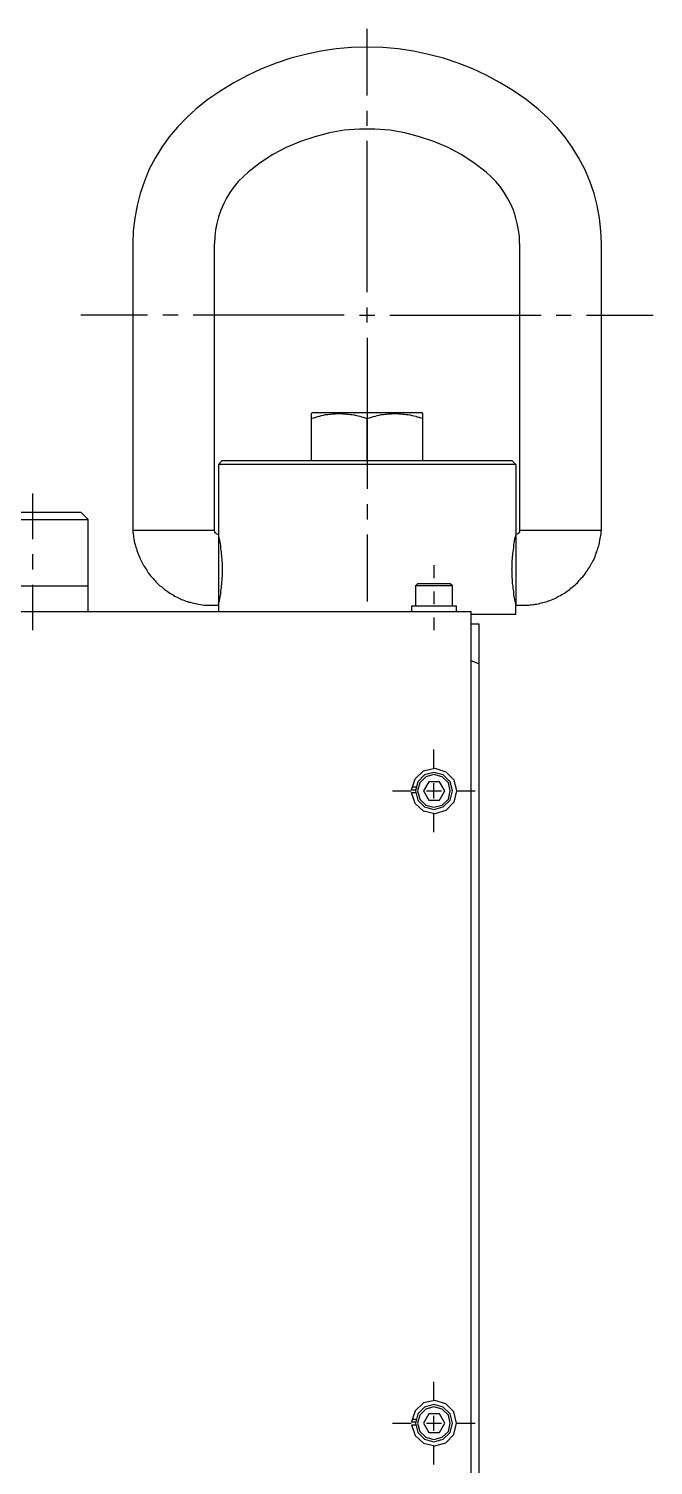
# Model space of a CAD drawing. Header units: millimetres. Extents: x -211 to 45495, y 24 to 52952.
# Drawn here: x 24935 to 25102.9, y 27385.2 to 27771.4 of the extents above; entities that cross this region are included whole.
import ezdxf

# ---------------------------------------------------------------- set-up
doc = ezdxf.new("R2010")
doc.units = ezdxf.units.MM
doc.layers.add('Layer2', color=7, linetype='Continuous')

# ---------------------------------------------------------------- blocks, each defined once
blk = doc.blocks.new('BLKF274')
at = {"layer": 'Layer2', "color": 7, "linetype": 'Continuous', "lineweight": 25}
for p, q in [((25065.58, 27633.55), (25065.49, 27633.12)), ((25065.66, 27634.15), (25065.58, 27633.72)), ((25065.58, 27633.72), (25065.58, 27633.63)), ((25065.58, 27633.63), (25065.58, 27633.55)), ((25065.75, 27634.58), (25065.66, 27634.15)), ((25065.92, 27635.01), (25065.75, 27634.58)), ((25066.01, 27635.44), (25065.92, 27635.01)), ((25065.06, 27629.84), (25064.97, 27629.41)), ((25065.14, 27630.79), (25065.06, 27630.36)), ((25065.06, 27630.36), (25065.06, 27629.84)), ((25065.23, 27631.31), (25065.14, 27630.79)), ((25065.32, 27631.82), (25065.23, 27631.39)), ((25065.23, 27631.39), (25065.23, 27631.31)), ((25065.4, 27632.69), (25065.32, 27632.26)), ((25065.32, 27632.26), (25065.32, 27631.82)), ((25065.49, 27633.12), (25065.4, 27632.69)), ((25064.97, 27628.9), (25064.89, 27628.47)), ((25064.89, 27628.47), (25064.89, 27628.38)), ((25064.89, 27628.38), (25064.89, 27627.95)), ((25064.89, 27627.95), (25064.89, 27627.6)), ((25064.89, 27627.6), (25064.89, 27627.17)), ((25064.89, 27627.17), (25064.89, 27626.74)), ((25064.89, 27626.74), (25064.89, 27626.31)), ((25064.97, 27629.41), (25064.97, 27628.9))]:
    blk.add_line(p, q, dxfattribs=at)
blk = doc.blocks.new('BLKF275')
at = {"layer": 'Layer2', "color": 7, "linetype": 'Continuous', "lineweight": 25}
for p, q in [((24986.09, 27635.01), (24986.09, 27635.1)), ((24986.18, 27634.58), (24986.09, 27635.01)), ((24986.26, 27634.15), (24986.18, 27634.58)), ((24986.35, 27633.81), (24986.26, 27634.15)), ((24986.35, 27633.72), (24986.35, 27633.81)), ((24986.44, 27633.37), (24986.35, 27633.72)), ((24986.52, 27632.94), (24986.44, 27633.37)), ((24986.61, 27632.51), (24986.52, 27632.94)), ((24986.69, 27632), (24986.61, 27632.51)), ((24986.69, 27631.57), (24986.69, 27632)), ((24986.69, 27631.48), (24986.69, 27631.57)), ((24986.78, 27631.14), (24986.69, 27631.48)), ((24986.87, 27630.7), (24986.78, 27631.14)), ((24986.87, 27630.19), (24986.87, 27630.7)), ((24986.95, 27629.76), (24986.87, 27630.19)), ((24986.95, 27629.33), (24986.95, 27629.76)), ((24987.04, 27628.81), (24986.95, 27629.33)), ((24987.04, 27628.72), (24987.04, 27628.81)), ((24987.04, 27628.64), (24987.04, 27628.72)), ((24987.04, 27628.21), (24987.04, 27628.64)), ((24987.13, 27627.78), (24987.04, 27628.21)), ((24987.13, 27627.43), (24987.13, 27627.78)), ((24987.13, 27627), (24987.13, 27627.43)), ((24987.13, 27626.57), (24987.13, 27627)), ((24987.13, 27626.14), (24987.13, 27626.57)), ((24987.13, 27625.71), (24987.13, 27626.14)), ((24987.13, 27625.62), (24987.13, 27625.71)), ((24986.87, 27621.66), (24986.95, 27622.09)), ((24986.95, 27622.61), (24987.04, 27623.04)), ((24986.95, 27622.52), (24986.95, 27622.61)), ((24986.95, 27622.09), (24986.95, 27622.52)), ((24987.04, 27623.9), (24987.13, 27624.25)), ((24987.04, 27623.47), (24987.04, 27623.9)), ((24987.04, 27623.04), (24987.04, 27623.47)), ((24987.13, 27625.54), (24987.13, 27625.62)), ((24987.13, 27625.11), (24987.13, 27625.54)), ((24987.13, 27624.68), (24987.13, 27625.11)), ((24987.13, 27624.25), (24987.13, 27624.68)), ((24986.26, 27617.79), (24986.35, 27618.22)), ((24986.35, 27618.22), (24986.44, 27618.65)), ((24986.44, 27618.65), (24986.52, 27618.99)), ((24986.52, 27618.99), (24986.61, 27619.42)), ((24986.61, 27619.77), (24986.69, 27619.85)), ((24986.61, 27619.42), (24986.61, 27619.77)), ((24986.69, 27620.29), (24986.78, 27620.72)), ((24986.69, 27619.85), (24986.69, 27620.29)), ((24986.78, 27620.72), (24986.87, 27621.23)), ((24986.87, 27621.23), (24986.87, 27621.66)), ((24986.01, 27616.67), (24986.09, 27617.1)), ((24986.01, 27616.5), (24986.01, 27616.67)), ((24986.09, 27617.1), (24986.26, 27617.53)), ((24986.26, 27617.53), (24986.26, 27617.79))]:
    blk.add_line(p, q, dxfattribs=at)
blk = doc.blocks.new('BLKF276')
at = {"layer": 'Layer2', "color": 7, "linetype": 'Continuous', "lineweight": 25}
for p, q in [((25064.8, 27625.97), (25064.89, 27625.88)), ((25064.89, 27625.88), (25064.89, 27623.82)), ((25064.89, 27623.82), (25064.97, 27623.39)), ((25064.97, 27623.39), (25064.97, 27622.95)), ((25064.97, 27622.95), (25064.97, 27622.87)), ((25064.97, 27622.87), (25064.97, 27622.78)), ((25064.97, 27622.78), (25064.97, 27622.35)), ((25064.97, 27622.35), (25065.06, 27621.84)), ((25065.06, 27621.84), (25065.14, 27621.4)), ((25065.14, 27621.4), (25065.14, 27620.97)), ((25065.14, 27620.97), (25065.23, 27620.46)), ((25065.23, 27620.46), (25065.32, 27620.11)), ((25065.32, 27620.11), (25065.32, 27620.03)), ((25065.32, 27620.03), (25065.32, 27619.6)), ((25065.32, 27619.6), (25065.4, 27619.17)), ((25065.4, 27619.17), (25065.49, 27618.74)), ((25065.49, 27618.74), (25065.58, 27618.3)), ((25065.58, 27618.3), (25065.66, 27617.96)), ((25065.66, 27617.96), (25065.75, 27617.53)), ((25065.75, 27617.53), (25065.83, 27617.1)), ((25065.83, 27617.1), (25065.92, 27616.67))]:
    blk.add_line(p, q, dxfattribs=at)
blk = doc.blocks.new('BLKF277')
at = {"layer": 'Layer2', "color": 7, "linetype": 'Continuous', "lineweight": 25}
for p, q in [((25010.98, 27666.61), (25011.15, 27666.7)), ((25011.15, 27666.7), (25011.67, 27666.79)), ((25011.67, 27666.79), (25012.18, 27666.96)), ((25012.18, 27666.96), (25012.7, 27667.13)), ((25012.7, 27667.13), (25013.22, 27667.22)), ((25013.22, 27667.22), (25013.73, 27667.39)), ((25013.73, 27667.39), (25014.25, 27667.48)), ((25014.25, 27667.48), (25014.77, 27667.65)), ((25014.77, 27667.65), (25014.94, 27667.65)), ((25014.94, 27667.65), (25015.03, 27667.65)), ((25015.03, 27667.65), (25015.46, 27667.73)), ((25015.46, 27667.73), (25015.89, 27667.82)), ((25015.89, 27667.82), (25016.23, 27667.82)), ((25016.23, 27667.82), (25016.66, 27667.91)), ((25016.66, 27667.91), (25017.09, 27667.91)), ((25017.09, 27667.91), (25017.52, 27667.91)), ((25017.52, 27667.91), (25017.95, 27667.99)), ((25017.95, 27667.99), (25018.3, 27667.99)), ((25018.3, 27667.99), (25018.73, 27667.99)), ((25018.73, 27667.99), (25018.99, 27667.99)), ((25018.99, 27667.99), (25019.16, 27667.99)), ((25019.16, 27667.99), (25019.59, 27667.91)), ((25019.59, 27667.91), (25020.11, 27667.91)), ((25020.11, 27667.91), (25020.54, 27667.82)), ((25020.54, 27667.82), (25020.97, 27667.82)), ((25020.97, 27667.82), (25021.48, 27667.73)), ((25021.48, 27667.73), (25021.92, 27667.65)), ((25021.92, 27667.65), (25022.43, 27667.56)), ((25022.43, 27667.56), (25022.52, 27667.56)), ((25022.52, 27667.56), (25022.6, 27667.56)), ((25022.6, 27667.56), (25023.12, 27667.39)), ((25023.12, 27667.39), (25023.55, 27667.3)), ((25023.55, 27667.3), (25024.07, 27667.22)), ((25024.07, 27667.22), (25024.5, 27667.05)), ((25024.5, 27667.05), (25024.93, 27666.96)), ((25024.93, 27666.96), (25025.45, 27666.79)), ((25025.45, 27666.79), (25025.88, 27666.7))]:
    blk.add_line(p, q, dxfattribs=at)
blk = doc.blocks.new('BLKF278')
at = {"layer": 'Layer2', "color": 7, "linetype": 'Continuous', "lineweight": 25}
for p, q in [((25025.96, 27666.61), (25026.13, 27666.7)), ((25026.13, 27666.7), (25026.65, 27666.79)), ((25026.65, 27666.79), (25027.17, 27666.96)), ((25027.17, 27666.96), (25027.69, 27667.13)), ((25027.69, 27667.13), (25028.2, 27667.22)), ((25028.2, 27667.22), (25028.72, 27667.39)), ((25028.72, 27667.39), (25029.24, 27667.48)), ((25029.24, 27667.48), (25029.75, 27667.65)), ((25029.75, 27667.65), (25029.92, 27667.65)), ((25029.92, 27667.65), (25030.01, 27667.65)), ((25030.01, 27667.65), (25030.44, 27667.73)), ((25030.44, 27667.73), (25030.87, 27667.82)), ((25030.87, 27667.82), (25031.3, 27667.82)), ((25031.3, 27667.82), (25031.65, 27667.91)), ((25031.65, 27667.91), (25032.08, 27667.91)), ((25032.08, 27667.91), (25032.51, 27667.91)), ((25032.51, 27667.91), (25032.94, 27667.99)), ((25032.94, 27667.99), (25033.37, 27667.99)), ((25033.37, 27667.99), (25033.71, 27667.99)), ((25033.71, 27667.99), (25034.06, 27667.99)), ((25034.06, 27667.99), (25034.14, 27667.99)), ((25034.14, 27667.99), (25034.57, 27667.91)), ((25034.57, 27667.91), (25035.09, 27667.91)), ((25035.09, 27667.91), (25035.52, 27667.82)), ((25035.52, 27667.82), (25036.04, 27667.82)), ((25036.04, 27667.82), (25036.47, 27667.73)), ((25036.47, 27667.73), (25036.9, 27667.65)), ((25036.9, 27667.65), (25037.42, 27667.56)), ((25037.42, 27667.56), (25037.5, 27667.56)), ((25037.5, 27667.56), (25037.59, 27667.56)), ((25037.59, 27667.56), (25038.1, 27667.39)), ((25038.1, 27667.39), (25038.54, 27667.3)), ((25038.54, 27667.3), (25039.05, 27667.22)), ((25039.05, 27667.22), (25039.48, 27667.05)), ((25039.48, 27667.05), (25039.91, 27666.96)), ((25039.91, 27666.96), (25040.43, 27666.79)), ((25040.43, 27666.79), (25040.86, 27666.7))]:
    blk.add_line(p, q, dxfattribs=at)
blk = doc.blocks.new('BLKF279')
at = {"layer": 'Layer2', "color": 7, "linetype": 'Continuous', "lineweight": 25}
for p, q in [((25066.01, 27635.44), (25066.01, 27616.5)), ((25088.48, 27633.37), (25088.57, 27633.89)), ((25088.57, 27633.89), (25088.65, 27634.32)), ((25088.65, 27634.32), (25088.74, 27634.75)), ((25088.74, 27634.75), (25088.83, 27635.18)), ((25088.83, 27635.18), (25088.91, 27635.61)), ((25088.91, 27636.13), (25089, 27636.56)), ((25088.91, 27635.61), (25088.91, 27636.13)), ((25087.28, 27629.5), (25087.45, 27629.93)), ((25087.45, 27629.93), (25087.62, 27630.27)), ((25087.62, 27630.45), (25087.79, 27630.79)), ((25087.62, 27630.27), (25087.62, 27630.45)), ((25087.79, 27630.79), (25087.88, 27631.22)), ((25087.88, 27631.22), (25088.05, 27631.57)), ((25088.05, 27631.57), (25088.14, 27632)), ((25088.14, 27632), (25088.31, 27632.34)), ((25088.31, 27632.34), (25088.4, 27632.77)), ((25088.4, 27632.77), (25088.48, 27633.2)), ((25088.48, 27633.29), (25088.48, 27633.37)), ((25088.48, 27633.2), (25088.48, 27633.29)), ((25085.21, 27625.62), (25085.38, 27625.97)), ((25085.38, 27625.97), (25085.64, 27626.4)), ((25085.64, 27626.4), (25085.9, 27626.74)), ((25085.9, 27626.74), (25086.07, 27627.09)), ((25086.07, 27627.09), (25086.24, 27627.43)), ((25086.24, 27627.43), (25086.41, 27627.78)), ((25086.41, 27627.78), (25086.5, 27627.86)), ((25086.5, 27627.86), (25086.67, 27628.21)), ((25086.67, 27628.21), (25086.93, 27628.64)), ((25086.93, 27628.64), (25087.1, 27629.07)), ((25087.1, 27629.07), (25087.28, 27629.5)), ((25081.59, 27621.66), (25081.94, 27621.92)), ((25081.94, 27621.92), (25082.2, 27622.18)), ((25082.2, 27622.18), (25082.54, 27622.44)), ((25082.54, 27622.44), (25082.8, 27622.78)), ((25082.8, 27622.78), (25083.06, 27623.04)), ((25083.06, 27623.04), (25083.31, 27623.3)), ((25083.31, 27623.3), (25083.4, 27623.39)), ((25083.4, 27623.39), (25083.66, 27623.73)), ((25083.66, 27623.73), (25084, 27624.07)), ((25084, 27624.07), (25084.35, 27624.5)), ((25084.35, 27624.5), (25084.61, 27624.85)), ((25084.61, 27624.85), (25084.86, 27625.28)), ((25084.86, 27625.28), (25085.12, 27625.62)), ((25085.12, 27625.62), (25085.21, 27625.62)), ((25075.56, 27617.87), (25075.99, 27618.05)), ((25075.99, 27618.05), (25076.43, 27618.22)), ((25076.43, 27618.22), (25076.86, 27618.39)), ((25076.86, 27618.39), (25077.2, 27618.56)), ((25077.2, 27618.65), (25077.55, 27618.82)), ((25077.2, 27618.56), (25077.2, 27618.65)), ((25077.55, 27618.82), (25077.98, 27618.99)), ((25077.98, 27618.99), (25078.32, 27619.25)), ((25078.32, 27619.25), (25078.66, 27619.42)), ((25078.66, 27619.42), (25078.75, 27619.51)), ((25078.75, 27619.51), (25079.1, 27619.68)), ((25079.1, 27619.68), (25079.44, 27619.94)), ((25079.44, 27619.94), (25079.78, 27620.2)), ((25079.78, 27620.2), (25080.04, 27620.37)), ((25080.04, 27620.37), (25080.47, 27620.63)), ((25080.47, 27620.63), (25080.82, 27620.97)), ((25080.82, 27620.97), (25081.16, 27621.23)), ((25081.16, 27621.23), (25081.51, 27621.49)), ((25081.51, 27621.49), (25081.59, 27621.58)), ((25081.59, 27621.58), (25081.59, 27621.66)), ((25066.01, 27616.5), (25066.09, 27616.41)), ((25066.09, 27616.41), (25069.45, 27616.41)), ((25069.45, 27616.41), (25069.88, 27616.5)), ((25069.88, 27616.5), (25070.23, 27616.5)), ((25070.23, 27616.5), (25070.66, 27616.58)), ((25070.66, 27616.58), (25071, 27616.58)), ((25071, 27616.58), (25071.17, 27616.67)), ((25071.17, 27616.67), (25071.52, 27616.67)), ((25071.52, 27616.67), (25071.95, 27616.75)), ((25071.95, 27616.75), (25072.38, 27616.84)), ((25072.38, 27616.84), (25072.81, 27617.01)), ((25072.81, 27617.01), (25073.24, 27617.1)), ((25073.24, 27617.1), (25073.58, 27617.19)), ((25073.58, 27617.19), (25074.01, 27617.36)), ((25074.01, 27617.36), (25074.45, 27617.44)), ((25074.45, 27617.44), (25074.79, 27617.62)), ((25074.79, 27617.62), (25075.13, 27617.7)), ((25075.13, 27617.7), (25075.56, 27617.87))]:
    blk.add_line(p, q, dxfattribs=at)
blk = doc.blocks.new('BLKF280')
at = {"layer": 'Layer2', "color": 7, "linetype": 'Continuous', "lineweight": 25}
for p, q in [((25066.69, 27635.7), (25066.35, 27635.53)), ((25066.87, 27636.04), (25066.69, 27635.79)), ((25066.69, 27635.79), (25066.69, 27635.7)), ((25066.95, 27636.04), (25066.87, 27636.04)), ((25066.95, 27636.47), (25066.95, 27636.04))]:
    blk.add_line(p, q, dxfattribs=at)
blk = doc.blocks.new('BLKF281')
at = {"layer": 'Layer2', "color": 7, "linetype": 'Continuous', "lineweight": 25}
for p, q in [((24985.06, 27636.04), (24985.06, 27636.13)), ((24985.23, 27635.79), (24985.06, 27636.04)), ((24985.32, 27635.79), (24985.23, 27635.79)), ((24985.58, 27635.53), (24985.32, 27635.79)), ((24986.01, 27635.44), (24985.58, 27635.53))]:
    blk.add_line(p, q, dxfattribs=at)
blk = doc.blocks.new('BLKF282')
at = {"layer": 'Layer2', "color": 7, "linetype": 'Continuous', "lineweight": 25}
for p, q in [((24963.01, 27636.65), (24963.01, 27636.04)), ((24963.01, 27636.04), (24963.1, 27635.61)), ((24963.1, 27635.61), (24963.19, 27635.1)), ((24963.19, 27635.1), (24963.19, 27634.67)), ((24963.19, 27634.67), (24963.27, 27634.15)), ((24963.27, 27634.15), (24963.36, 27633.72)), ((24963.36, 27633.72), (24963.36, 27633.63)), ((24963.36, 27633.63), (24963.44, 27633.2)), ((24963.44, 27633.2), (24963.62, 27632.77)), ((24963.62, 27632.77), (24963.7, 27632.34)), ((24963.7, 27632.34), (24963.79, 27632)), ((24963.79, 27632), (24963.96, 27631.57)), ((24963.96, 27631.57), (24964.05, 27631.22)), ((24964.05, 27631.22), (24964.05, 27631.14)), ((24964.05, 27631.14), (24964.22, 27630.7)), ((24964.22, 27630.7), (24964.39, 27630.19)), ((24964.39, 27630.19), (24964.56, 27629.76)), ((24964.56, 27629.76), (24964.74, 27629.33)), ((24964.74, 27629.33), (24964.91, 27628.98)), ((24964.91, 27628.98), (24964.99, 27628.9)), ((24964.99, 27628.9), (24965.17, 27628.55)), ((24965.17, 27628.55), (24965.34, 27628.12)), ((24965.34, 27628.12), (24965.51, 27627.78)), ((24965.51, 27627.78), (24965.68, 27627.43)), ((24965.68, 27627.43), (24965.86, 27627.09)), ((24965.86, 27627.09), (24965.94, 27627)), ((24965.94, 27627), (24966.2, 27626.66)), ((24966.2, 27626.66), (24966.46, 27626.23)), ((24966.46, 27626.23), (24966.72, 27625.8)), ((24966.72, 27625.8), (24966.97, 27625.45)), ((24966.97, 27625.45), (24967.15, 27625.11)), ((24967.15, 27625.11), (24967.23, 27625.02)), ((24967.23, 27625.02), (24967.49, 27624.68)), ((24967.49, 27624.68), (24967.75, 27624.33)), ((24967.75, 27624.33), (24968.09, 27623.99)), ((24968.09, 27623.99), (24968.35, 27623.64)), ((24968.35, 27623.64), (24968.44, 27623.56)), ((24968.44, 27623.56), (24968.7, 27623.21)), ((24968.7, 27623.21), (24968.96, 27622.95)), ((24968.96, 27622.95), (24969.3, 27622.61)), ((24969.3, 27622.61), (24969.47, 27622.44)), ((24969.47, 27622.44), (24969.56, 27622.35)), ((24969.56, 27622.35), (24969.9, 27622.01)), ((24969.9, 27622.01), (24970.25, 27621.66)), ((24970.25, 27621.66), (24970.68, 27621.4)), ((24970.68, 27621.4), (24971.02, 27621.06)), ((24971.02, 27621.06), (24971.45, 27620.72)), ((24971.45, 27620.72), (24971.8, 27620.46)), ((24971.8, 27620.46), (24971.88, 27620.37)), ((24971.88, 27620.37), (24972.23, 27620.2)), ((24972.23, 27620.2), (24972.57, 27619.94)), ((24972.57, 27619.94), (24972.92, 27619.68)), ((24972.92, 27619.68), (24973.26, 27619.51)), ((24973.26, 27619.51), (24973.61, 27619.25)), ((24973.61, 27619.25), (24973.95, 27619.08)), ((24973.95, 27619.08), (24974.29, 27618.82)), ((24974.29, 27618.82), (24974.64, 27618.65)), ((24974.64, 27618.65), (24975.07, 27618.48)), ((24975.07, 27618.48), (24975.24, 27618.39)), ((24975.24, 27618.39), (24975.33, 27618.3)), ((24975.33, 27618.3), (24975.76, 27618.13)), ((24975.76, 27618.13), (24976.1, 27617.96)), ((24976.1, 27617.96), (24976.45, 27617.87)), ((24976.45, 27617.87), (24976.88, 27617.7)), ((24976.88, 27617.7), (24977.22, 27617.53)), ((24977.22, 27617.53), (24977.57, 27617.44)), ((24977.57, 27617.44), (24977.65, 27617.44)), ((24977.65, 27617.44), (24978.08, 27617.27)), ((24978.08, 27617.27), (24978.51, 27617.19)), ((24978.51, 27617.19), (24978.94, 27617.01)), ((24978.94, 27617.01), (24979.38, 27616.93)), ((24979.38, 27616.93), (24979.81, 27616.84)), ((24979.81, 27616.84), (24980.15, 27616.75)), ((24980.15, 27616.75), (24980.24, 27616.75)), ((24980.24, 27616.75), (24980.67, 27616.67)), ((24980.67, 27616.67), (24981.18, 27616.58)), ((24981.18, 27616.58), (24981.7, 27616.5)), ((24981.7, 27616.5), (24982.13, 27616.41)), ((24982.13, 27616.41), (24982.65, 27616.41)), ((24982.65, 27616.41), (24982.99, 27616.41)), ((24982.99, 27616.41), (24983.16, 27616.41)), ((24983.16, 27616.41), (24983.59, 27616.41)), ((24983.59, 27616.41), (24984.11, 27616.41)), ((24984.11, 27616.41), (24984.63, 27616.41)), ((24984.63, 27616.41), (24985.06, 27616.41)), ((24985.06, 27616.41), (24985.58, 27616.41))]:
    blk.add_line(p, q, dxfattribs=at)
blk = doc.blocks.new('BLKF283')
at = {"layer": 'Layer2', "color": 7, "linetype": 'Continuous', "lineweight": 25}
for p, q in [((25013.56, 27765.39), (25009.43, 27764.53)), ((25017.7, 27765.99), (25013.56, 27765.39)), ((25021.83, 27766.33), (25017.7, 27765.99)), ((25025.96, 27766.42), (25021.83, 27766.33)), ((25030.18, 27766.33), (25025.96, 27766.42)), ((25034.32, 27765.99), (25030.18, 27766.33)), ((25038.45, 27765.39), (25034.32, 27765.99)), ((25042.5, 27764.53), (25038.45, 27765.39)), ((25001.51, 27762.12), (24997.63, 27760.65)), ((25005.47, 27763.49), (25001.51, 27762.12)), ((25009.43, 27764.53), (25005.47, 27763.49)), ((25046.54, 27763.49), (25042.5, 27764.53)), ((25050.51, 27762.12), (25046.54, 27763.49)), ((25054.38, 27760.65), (25050.51, 27762.12)), ((24993.84, 27758.84), (24990.14, 27756.86)), ((24997.63, 27760.65), (24993.84, 27758.84)), ((25058.17, 27758.84), (25054.38, 27760.65)), ((25061.79, 27756.86), (25058.17, 27758.84)), ((24986.61, 27754.71), (24983.16, 27752.38)), ((24990.14, 27756.86), (24986.61, 27754.71)), ((25065.4, 27754.71), (25061.79, 27756.86)), ((25068.76, 27752.38), (25065.4, 27754.71)), ((25072.03, 27749.8), (25068.76, 27752.38))]:
    blk.add_line(p, q, dxfattribs=at)
blk = doc.blocks.new('BLKF284')
at = {"layer": 'Layer2', "color": 7, "linetype": 'Continuous', "lineweight": 25}
for p, q in [((25077.03, 27744.98), (25074.62, 27747.48)), ((25079.18, 27742.39), (25077.03, 27744.98)), ((25081.16, 27739.55), (25079.18, 27742.39)), ((25082.97, 27736.63), (25081.16, 27739.55)), ((25084.52, 27733.61), (25082.97, 27736.63)), ((25085.9, 27730.43), (25084.52, 27733.61)), ((25087.02, 27727.15), (25085.9, 27730.43)), ((25087.88, 27723.88), (25087.02, 27727.15)), ((25088.48, 27720.52), (25087.88, 27723.88)), ((25088.83, 27717.08), (25088.48, 27720.52)), ((25089, 27713.63), (25088.83, 27717.08))]:
    blk.add_line(p, q, dxfattribs=at)
blk = doc.blocks.new('BLKF285')
at = {"layer": 'Layer2', "color": 7, "linetype": 'Continuous', "lineweight": 25}
for p, q in [((24979.89, 27749.8), (24977.39, 27747.48)), ((24977.39, 27747.48), (24974.98, 27744.98)), ((24972.74, 27742.39), (24970.76, 27739.55)), ((24974.98, 27744.98), (24972.74, 27742.39)), ((24970.76, 27739.55), (24968.96, 27736.63)), ((24968.96, 27736.63), (24967.41, 27733.61)), ((24966.11, 27730.43), (24964.99, 27727.15)), ((24967.41, 27733.61), (24966.11, 27730.43)), ((24964.99, 27727.15), (24964.13, 27723.88)), ((24964.13, 27723.88), (24963.53, 27720.52)), ((24963.53, 27720.52), (24963.1, 27717.08))]:
    blk.add_line(p, q, dxfattribs=at)
blk = doc.blocks.new('BLKF286')
at = {"layer": 'Layer2', "color": 7, "linetype": 'Continuous', "lineweight": 25}
for p, q in [((25011.93, 27742.39), (25008.05, 27741.1)), ((25015.89, 27743.43), (25011.93, 27742.39)), ((25019.85, 27744.12), (25015.89, 27743.43)), ((25023.98, 27744.38), (25019.85, 27744.12)), ((25028.03, 27744.38), (25023.98, 27744.38)), ((25032.08, 27744.12), (25028.03, 27744.38)), ((25036.12, 27743.43), (25032.08, 27744.12)), ((25040.09, 27742.39), (25036.12, 27743.43)), ((25043.96, 27741.1), (25040.09, 27742.39)), ((25004.26, 27739.47), (25000.65, 27737.57)), ((25008.05, 27741.1), (25004.26, 27739.47)), ((25047.75, 27739.47), (25043.96, 27741.1)), ((25051.28, 27737.57), (25047.75, 27739.47)), ((25000.65, 27737.57), (24997.2, 27735.33)), ((25054.73, 27735.33), (25051.28, 27737.57)), ((25058, 27732.84), (25054.73, 27735.33)), ((25059.38, 27731.63), (25058, 27732.84)), ((25060.58, 27730.34), (25059.38, 27731.63)), ((25061.79, 27728.96), (25060.58, 27730.34)), ((25062.82, 27727.41), (25061.79, 27728.96)), ((25063.77, 27725.86), (25062.82, 27727.41)), ((25064.63, 27724.22), (25063.77, 27725.86)), ((25065.32, 27722.59), (25064.63, 27724.22)), ((25065.92, 27720.87), (25065.32, 27722.59)), ((25066.35, 27719.06), (25065.92, 27720.87)), ((25066.69, 27717.34), (25066.35, 27719.06)), ((25066.95, 27715.53), (25066.69, 27717.34)), ((25066.95, 27713.63), (25066.95, 27715.53))]:
    blk.add_line(p, q, dxfattribs=at)
blk = doc.blocks.new('BLKF287')
at = {"layer": 'Layer2', "color": 7, "linetype": 'Continuous', "lineweight": 25}
for p, q in [((24991.35, 27730.34), (24990.23, 27728.96)), ((24992.64, 27731.63), (24991.35, 27730.34)), ((24994.01, 27732.84), (24992.64, 27731.63)), ((24989.11, 27727.41), (24988.16, 27725.86)), ((24990.23, 27728.96), (24989.11, 27727.41)), ((24986.61, 27722.59), (24986.01, 27720.87)), ((24987.38, 27724.22), (24986.61, 27722.59)), ((24988.16, 27725.86), (24987.38, 27724.22)), ((24985.58, 27719.06), (24985.23, 27717.34)), ((24986.01, 27720.87), (24985.58, 27719.06)), ((24985.23, 27717.34), (24985.06, 27715.53))]:
    blk.add_line(p, q, dxfattribs=at)
blk = doc.blocks.new('BLKF322')
at = {"layer": 'Layer2', "color": 7, "linetype": 'Continuous', "lineweight": 25}
for p, q in [((25040.17, 27398.63), (25039.57, 27396.47)), ((25041.81, 27400.26), (25040.17, 27398.63)), ((25043.96, 27400.87), (25041.81, 27400.26)), ((25046.2, 27400.26), (25043.96, 27400.87)), ((25047.84, 27398.63), (25046.2, 27400.26)), ((25048.35, 27396.47), (25047.84, 27398.63)), ((25039.57, 27396.47), (25040.17, 27394.24)), ((25040.17, 27394.24), (25041.81, 27392.69)), ((25046.2, 27392.69), (25047.84, 27394.24)), ((25041.81, 27392.69), (25043.96, 27392.08)), ((25043.96, 27392.08), (25046.2, 27392.69))]:
    blk.add_line(p, q, dxfattribs=at)
blk = doc.blocks.new('BLKF323')
at = {"layer": 'Layer2', "color": 7, "linetype": 'Continuous', "lineweight": 25}
for p, q in [((25039.66, 27398.97), (25038.97, 27396.47)), ((25041.46, 27400.78), (25039.66, 27398.97)), ((25043.96, 27401.47), (25041.46, 27400.78)), ((25046.46, 27400.78), (25043.96, 27401.47)), ((25048.35, 27398.97), (25046.46, 27400.78)), ((25048.96, 27396.47), (25048.35, 27398.97)), ((25038.97, 27396.47), (25039.66, 27393.98)), ((25039.66, 27393.98), (25041.46, 27392.17)), ((25046.46, 27392.17), (25048.35, 27393.98)), ((25041.46, 27392.17), (25043.96, 27391.48)), ((25043.96, 27391.48), (25046.46, 27392.17))]:
    blk.add_line(p, q, dxfattribs=at)
blk = doc.blocks.new('BLKF324')
at = {"layer": 'Layer2', "color": 7, "linetype": 'Continuous', "lineweight": 25}
for p, q in [((25039.66, 27568.96), (25038.97, 27566.46)), ((25041.46, 27570.77), (25039.66, 27568.96)), ((25043.96, 27571.46), (25041.46, 27570.77)), ((25046.46, 27570.77), (25043.96, 27571.46)), ((25048.35, 27568.96), (25046.46, 27570.77)), ((25048.96, 27566.46), (25048.35, 27568.96)), ((25038.97, 27566.46), (25039.66, 27563.97)), ((25039.66, 27563.97), (25041.46, 27562.16)), ((25046.46, 27562.16), (25048.35, 27563.97)), ((25041.46, 27562.16), (25043.96, 27561.47)), ((25043.96, 27561.47), (25046.46, 27562.16))]:
    blk.add_line(p, q, dxfattribs=at)
blk = doc.blocks.new('BLKF325')
at = {"layer": 'Layer2', "color": 7, "linetype": 'Continuous', "lineweight": 25}
for p, q in [((25040.17, 27568.62), (25039.57, 27566.46)), ((25041.81, 27570.25), (25040.17, 27568.62)), ((25043.96, 27570.86), (25041.81, 27570.25)), ((25046.2, 27570.25), (25043.96, 27570.86)), ((25047.84, 27568.62), (25046.2, 27570.25)), ((25048.35, 27566.46), (25047.84, 27568.62)), ((25039.57, 27566.46), (25040.17, 27564.22)), ((25040.17, 27564.22), (25041.81, 27562.67)), ((25046.2, 27562.67), (25047.84, 27564.22)), ((25041.81, 27562.67), (25043.96, 27562.07)), ((25043.96, 27562.07), (25046.2, 27562.67))]:
    blk.add_line(p, q, dxfattribs=at)
blk = doc.blocks.new('BLKF355')
at = {"layer": 'Layer2', "color": 7, "linetype": 'Continuous', "lineweight": 25}
for p, q in [((25038.88, 27569.74), (25041.12, 27571.89)), ((25041.12, 27571.89), (25044.22, 27572.58)), ((25044.22, 27572.58), (25047.15, 27571.63)), ((25047.15, 27571.63), (25049.3, 27569.48)), ((25037.93, 27566.81), (25038.88, 27569.74)), ((25049.3, 27569.48), (25050.07, 27566.46)), ((25050.07, 27566.46), (25049.3, 27563.45)), ((25041.12, 27561.04), (25038.88, 27563.11)), ((25044.22, 27560.35), (25041.12, 27561.04)), ((25047.15, 27561.21), (25044.22, 27560.35)), ((25049.3, 27563.45), (25047.15, 27561.21))]:
    blk.add_line(p, q, dxfattribs=at)
blk = doc.blocks.new('BLKF356')
at = {"layer": 'Layer2', "color": 7, "linetype": 'Continuous', "lineweight": 25}
for p, q in [((25041.12, 27401.9), (25038.88, 27399.75)), ((25044.22, 27402.59), (25041.12, 27401.9)), ((25047.15, 27401.64), (25044.22, 27402.59)), ((25049.3, 27399.49), (25047.15, 27401.64)), ((25050.07, 27396.47), (25049.3, 27399.49)), ((25037.93, 27396.04), (25038.88, 27393.12)), ((25049.3, 27393.46), (25050.07, 27396.47)), ((25038.88, 27393.12), (25041.12, 27391.05)), ((25041.12, 27391.05), (25044.22, 27390.36)), ((25044.22, 27390.36), (25047.15, 27391.22)), ((25047.15, 27391.22), (25049.3, 27393.46))]:
    blk.add_line(p, q, dxfattribs=at)
blk = doc.blocks.new('BLKF244')
at = {"layer": 'Layer2', "color": 7, "linetype": 'Continuous', "lineweight": 25}
for p, q in [((25025.96, 27753.42), (25025.96, 27771.42)), ((24983.16, 27752.38), (24979.89, 27749.8)), ((25025.96, 27745.32), (25025.96, 27749.37)), ((25074.62, 27747.48), (25072.03, 27749.8)), ((25025.96, 27700.54), (25025.96, 27741.28)), ((24997.2, 27735.33), (24994.01, 27732.84)), ((24963.1, 27717.08), (24963.01, 27713.63)), ((24985.06, 27715.53), (24984.97, 27713.63)), ((24963.01, 27713.63), (24963.01, 27636.47)), ((24984.97, 27636.47), (24984.97, 27713.63)), ((25066.95, 27713.63), (25066.95, 27636.47)), ((25089, 27636.47), (25089, 27713.63)), ((25025.96, 27692.45), (25025.96, 27696.5)), ((24966.97, 27694.43), (24948.98, 27694.43)), ((24975.16, 27694.43), (24971.02, 27694.43)), ((25019.85, 27694.43), (24979.2, 27694.43)), ((25023.98, 27694.43), (25028.03, 27694.43)), ((25032.08, 27694.43), (25072.81, 27694.43)), ((25076.86, 27694.43), (25080.9, 27694.43)), ((25084.95, 27694.43), (25102.95, 27694.43)), ((25025.96, 27688.32), (25025.96, 27647.67)), ((25011.5, 27668.25), (25010.98, 27667.99)), ((25011.5, 27668.25), (25040.52, 27668.25)), ((25040.95, 27667.99), (25040.52, 27668.25)), ((25010.98, 27667.99), (25010.98, 27655.25)), ((25025.88, 27666.7), (25025.96, 27666.61)), ((25025.96, 27655.25), (25025.96, 27666.61)), ((25040.86, 27666.7), (25040.95, 27666.61)), ((25040.95, 27655.25), (25040.95, 27667.99)), ((24986.95, 27655.25), (24986.01, 27654.21)), ((25066.01, 27654.21), (24986.01, 27654.21)), ((24986.01, 27654.21), (24986.01, 27635.44)), ((25064.97, 27655.25), (24986.95, 27655.25)), ((25066.01, 27654.21), (25064.97, 27655.25)), ((25066.01, 27654.21), (25066.01, 27635.44)), ((24935.97, 27646.46), (24935.97, 27634.15)), ((24922.97, 27641.47), (24948.98, 27641.47)), ((24950.96, 27639.49), (24948.98, 27641.47)), ((25025.96, 27643.62), (25025.96, 27639.49)), ((24920.99, 27639.49), (24950.96, 27639.49)), ((24950.96, 27621.49), (24950.96, 27639.49)), ((24984.97, 27636.47), (24963.01, 27636.47)), ((24985.06, 27636.13), (24984.97, 27636.47)), ((24986.09, 27635.1), (24986.01, 27635.44)), ((24986.01, 27635.44), (24986.01, 27616.5)), ((24986.01, 27635.44), (24986.01, 27616.5)), ((25025.96, 27635.44), (25025.96, 27617.44)), ((25066.35, 27635.53), (25066.01, 27635.44)), ((25066.01, 27635.44), (25066.01, 27616.5)), ((25089, 27636.47), (25066.95, 27636.47)), ((25089, 27636.56), (25089, 27636.65)), ((24935.97, 27630.1), (24935.97, 27626.05)), ((25043.96, 27627.17), (25043.96, 27623.64)), ((25064.89, 27626.31), (25064.8, 27625.97)), ((24935.97, 27621.92), (24935.97, 27609.69)), ((25039.57, 27622.18), (25038.97, 27621.58)), ((25048.35, 27622.18), (25039.57, 27622.18)), ((25048.96, 27621.58), (25048.35, 27622.18)), ((24950.96, 27621.49), (24924.43, 27621.49)), ((24950.96, 27621.49), (24936.75, 27621.49)), ((24950.96, 27614.69), (24950.96, 27621.49)), ((25048.96, 27621.58), (25038.97, 27621.58)), ((25038.97, 27621.58), (25038.97, 27616.15)), ((25043.96, 27620.11), (25043.96, 27616.67)), ((25048.96, 27616.15), (25048.96, 27621.58)), ((24658, 27614.69), (25053.95, 27614.69)), ((24985.58, 27616.41), (24986.01, 27616.5)), ((24986.01, 27616.5), (24986.01, 27614.69)), ((25050.07, 27616.15), (25037.93, 27616.15)), ((25037.93, 27616.15), (25037.93, 27614.86)), ((25037.93, 27615.38), (25037.93, 27614.69)), ((25037.93, 27614.86), (25038.02, 27614.77)), ((25038.02, 27614.77), (25038.02, 27614.69)), ((25050.07, 27614.69), (25050.07, 27616.15)), ((25053.95, 27381.49), (25053.95, 27614.69)), ((25065.92, 27616.67), (25066.01, 27616.5)), ((25066.01, 27613.91), (25066.01, 27616.5)), ((25043.96, 27613.14), (25043.96, 27609.69)), ((25066.01, 27613.91), (25053.95, 27613.91)), ((25053.95, 27611.42), (25056.02, 27611.42)), ((25056.02, 27611.42), (25056.02, 27091.46)), ((25056.02, 27600.65), (25053.95, 27601.43)), ((25043.96, 27572.58), (25043.96, 27577.57)), ((25042.58, 27568.96), (25041.12, 27566.46)), ((25045.42, 27568.96), (25042.58, 27568.96)), ((25043.96, 27564.4), (25043.96, 27568.53)), ((25046.89, 27566.46), (25045.42, 27568.96)), ((25032.85, 27566.46), (25037.85, 27566.46)), ((25037.93, 27566.81), (25038.97, 27566.81)), ((25037.93, 27566.03), (25038.97, 27566.03)), ((25038.88, 27563.11), (25037.93, 27566.03)), ((25038.02, 27567.58), (25039.14, 27567.58)), ((25041.12, 27566.46), (25042.58, 27563.97)), ((25041.98, 27566.46), (25046.03, 27566.46)), ((25042.58, 27563.97), (25045.42, 27563.97)), ((25045.42, 27563.97), (25046.89, 27566.46)), ((25047.84, 27564.22), (25048.35, 27566.46)), ((25048.35, 27563.97), (25048.96, 27566.46)), ((25050.07, 27566.46), (25055.07, 27566.46)), ((25043.96, 27555.36), (25043.96, 27560.35)), ((25043.96, 27402.59), (25043.96, 27407.58)), ((25038.88, 27399.75), (25037.93, 27396.82)), ((25042.58, 27398.97), (25041.12, 27396.47)), ((25045.42, 27398.97), (25042.58, 27398.97)), ((25043.96, 27394.41), (25043.96, 27398.46)), ((25046.89, 27396.47), (25045.42, 27398.97)), ((25032.85, 27396.47), (25037.85, 27396.47)), ((25037.93, 27396.82), (25038.97, 27396.82)), ((25037.93, 27396.04), (25038.97, 27396.04)), ((25038.02, 27397.59), (25039.14, 27397.59)), ((25041.12, 27396.47), (25042.58, 27393.98)), ((25041.98, 27396.47), (25046.03, 27396.47)), ((25042.58, 27393.98), (25045.42, 27393.98)), ((25045.42, 27393.98), (25046.89, 27396.47)), ((25047.84, 27394.24), (25048.35, 27396.47)), ((25048.35, 27393.98), (25048.96, 27396.47)), ((25050.07, 27396.47), (25055.07, 27396.47)), ((25043.96, 27385.37), (25043.96, 27390.36))]:
    blk.add_line(p, q, dxfattribs=at)
for name in ['BLKF283', 'BLKF285', 'BLKF284', 'BLKF286', 'BLKF287', 'BLKF277', 'BLKF278', 'BLKF282', 'BLKF281', 'BLKF275', 'BLKF274', 'BLKF279', 'BLKF280', 'BLKF276', 'BLKF355', 'BLKF324', 'BLKF325', 'BLKF356', 'BLKF323', 'BLKF322']:
    blk.add_blockref(name, (0, 0), dxfattribs=at)

msp = doc.modelspace()

# ---------------------------------------------------------------- block references
at = {"layer": 'Layer2', "color": 7, "linetype": 'Continuous', "lineweight": 25}
msp.add_blockref('BLKF244', (0, 0), dxfattribs=at)

doc.saveas('drawing.dxf')
